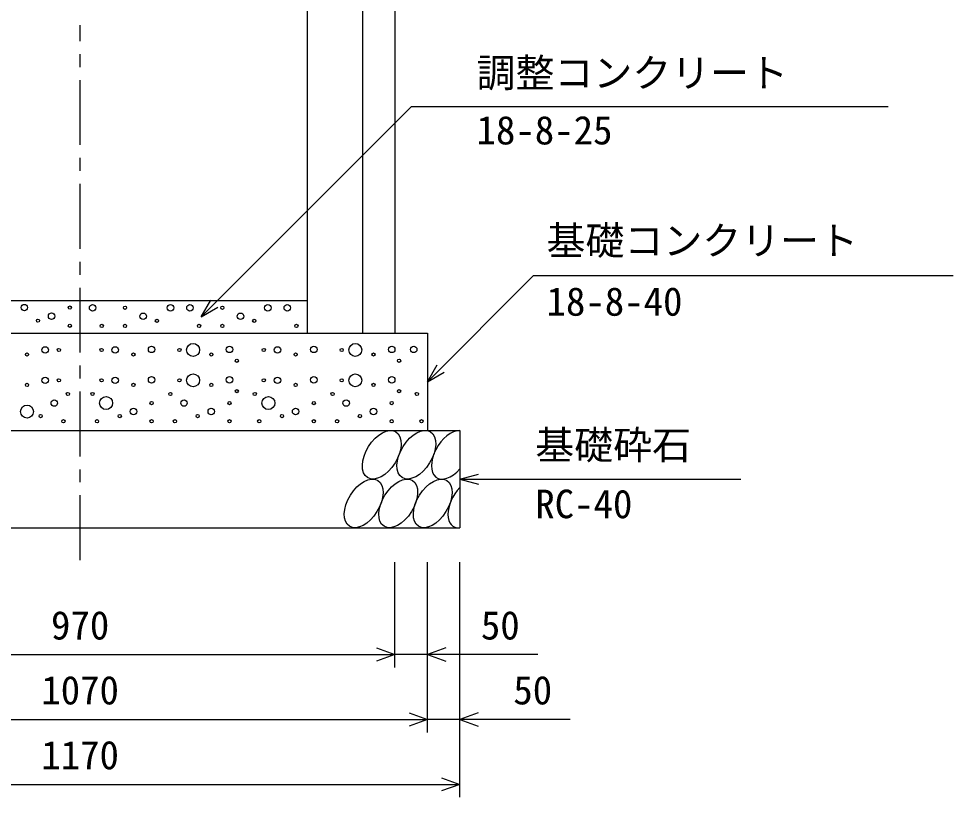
# Model space of a CAD drawing. Units: millimetres, scale not verified. Extents: x -16800 to 16800, y -5940 to 5940.
# Drawn here: x -11223 to -9782, y 815 to 2015 of the extents above; entities that cross this region are included whole.
import ezdxf
from ezdxf.enums import TextEntityAlignment as Align

# ---------------------------------------------------------------- set-up
doc = ezdxf.new("R2010")
doc.units = ezdxf.units.MM
doc.header["$LTSCALE"] = 20
doc.linetypes.add('CHAIN1', pattern=[8, 5, -1, 1, -1])
for name, color, linetype, lineweight in [('0-0_DIM', 7, 'Continuous', 25), ('0-2_HATCH', 6, 'Continuous', 25), ('0-5_OUTLINE', 3, 'Continuous', 25)]:
    doc.layers.add(name, color=color, linetype=linetype, lineweight=lineweight)
doc.styles.add('ＭＳ ゴシック', font='')
doc.styles.get('ＭＳ ゴシック').set_extended_font_data('MS Gothic')

msp = doc.modelspace()

# ---------------------------------------------------------------- linework, layer by layer
at = {"layer": '0-0_DIM', "linetype": 'CHAIN1'}
msp.add_line((-11127.75, 1180.8), (-11127.75, 2005.65), dxfattribs=at)
at = {"layer": '0-0_DIM'}
for p, q in [((-10941.43, 1555.8), (-10616.97, 1880.26)), ((-10616.97, 1880.26), (-9882.61, 1880.26)), ((-10429.1, 1619.45), (-10592.75, 1455.8)), ((-10429.1, 1619.45), (-9782.23, 1619.45)), ((-10941.43, 1555.8), (-10926.43, 1581.78)), ((-10941.43, 1555.8), (-10915.45, 1570.8)), ((-10592.75, 1455.8), (-10577.75, 1481.78)), ((-10592.75, 1455.8), (-10566.77, 1470.8)), ((-10542.75, 1305.8), (-10513.77, 1313.56)), ((-10542.75, 1305.8), (-10109.44, 1305.8)), ((-10542.75, 1305.8), (-10513.77, 1298.03)), ((-10642.75, 1015.28), (-10642.75, 1177.63)), ((-10592.75, 915.28), (-10592.75, 1177.63)), ((-10542.75, 815.28), (-10542.75, 1177.63)), ((-11612.75, 1035.28), (-10642.75, 1035.28)), ((-10422.75, 1035.28), (-10642.75, 1035.28)), ((-11662.75, 935.28), (-10592.75, 935.28)), ((-10372.75, 935.28), (-10592.75, 935.28)), ((-11712.75, 835.28), (-10542.75, 835.28))]:
    msp.add_line(p, q, dxfattribs=at)
for points in [[(-10670.94, 1045.54), (-10642.75, 1035.28), (-10670.94, 1025.02)], [(-10564.56, 1045.54), (-10592.75, 1035.28), (-10564.56, 1025.02)], [(-10620.94, 945.54), (-10592.75, 935.28), (-10620.94, 925.02)], [(-10514.56, 945.54), (-10542.75, 935.28), (-10514.56, 925.02)], [(-10570.94, 845.54), (-10542.75, 835.28), (-10570.94, 825.02)]]:
    msp.add_lwpolyline(points, dxfattribs=at)
at = {"layer": '0-2_HATCH'}
for centre, radius in [((-11213.88, 1570.11), 5), ((-11143.78, 1570.11), 2.5), ((-11108.62, 1569.83), 5), ((-11058.71, 1569.83), 2.5), ((-10988.62, 1569.83), 5), ((-10958.62, 1569.83), 5), ((-10908.71, 1569.83), 2.5), ((-10838.62, 1569.83), 5), ((-10808.62, 1569.83), 5), ((-11171.82, 1556.98), 5), ((-11030.67, 1556.7), 5), ((-10880.67, 1556.7), 5), ((-11192.85, 1549.97), 2.5), ((-11143.78, 1542.1), 2.5), ((-11094.6, 1541.81), 2.5), ((-11058.71, 1541.81), 2.5), ((-11009.64, 1549.69), 2.5), ((-10944.6, 1541.81), 2.5), ((-10908.71, 1541.81), 2.5), ((-10859.64, 1549.69), 2.5), ((-10794.6, 1541.81), 2.5), ((-10953.79, 1504.78), 10), ((-10703.79, 1504.78), 10), ((-11209.75, 1497.77), 2.5), ((-11181.71, 1504.78), 5), ((-11160.68, 1504.78), 2.5), ((-11094.82, 1504.78), 2.5), ((-11073.79, 1504.78), 5), ((-11045.76, 1497.77), 2.5), ((-11017.72, 1505.65), 5), ((-10974.82, 1504.78), 2.5), ((-10925.76, 1497.77), 2.5), ((-10897.72, 1505.65), 5), ((-10844.82, 1504.78), 2.5), ((-10823.79, 1504.78), 5), ((-10795.76, 1497.77), 2.5), ((-10767.72, 1505.65), 5), ((-10724.82, 1504.78), 2.5), ((-10675.76, 1497.77), 2.5), ((-10647.72, 1505.65), 5), ((-10613.85, 1505.65), 5), ((-10886.38, 1488.08), 2.5), ((-10636.38, 1488.08), 2.5), ((-11181.71, 1457.98), 5), ((-11160.68, 1457.98), 2.5), ((-11094.82, 1457.98), 2.5), ((-11073.79, 1457.98), 5), ((-11017.72, 1458.85), 5), ((-10974.82, 1457.98), 2.5), ((-10953.79, 1457.98), 10), ((-10897.72, 1458.85), 5), ((-10844.82, 1457.98), 2.5), ((-10823.79, 1457.98), 5), ((-10767.72, 1458.85), 5), ((-10724.82, 1457.98), 2.5), ((-10703.79, 1457.98), 10), ((-10647.72, 1458.85), 5), ((-11209.75, 1450.97), 2.5), ((-11045.76, 1450.97), 2.5), ((-10925.76, 1450.97), 2.5), ((-10886.38, 1441.28), 2.5), ((-10795.76, 1450.97), 2.5), ((-10675.76, 1450.97), 2.5), ((-10636.38, 1441.28), 2.5), ((-11167.69, 1422.96), 5), ((-11146.66, 1436.96), 2.5), ((-11108.84, 1436.96), 2.5), ((-11087.81, 1422.96), 10), ((-10988.84, 1436.96), 2.5), ((-10967.81, 1422.96), 5), ((-10858.84, 1436.96), 2.5), ((-10837.81, 1422.96), 10), ((-10738.84, 1436.96), 2.5), ((-10717.81, 1422.96), 5), ((-10608.84, 1436.96), 2.5), ((-11209.75, 1409.83), 10), ((-11045.76, 1409.83), 5), ((-11017.72, 1422.96), 2.5), ((-10925.76, 1409.83), 5), ((-10897.72, 1422.96), 2.5), ((-10795.76, 1409.83), 5), ((-10767.72, 1422.96), 2.5), ((-10675.76, 1409.83), 5), ((-10647.72, 1422.96), 2.5), ((-11188.72, 1402.82), 2.5), ((-11153.67, 1394.94), 2.5), ((-11101.83, 1394.94), 2.5), ((-11066.79, 1402.82), 2.5), ((-11017.72, 1394.94), 2.5), ((-10981.83, 1394.94), 2.5), ((-10946.79, 1402.82), 2.5), ((-10897.72, 1394.94), 2.5), ((-10851.83, 1394.94), 2.5), ((-10816.79, 1402.82), 2.5), ((-10767.72, 1394.94), 2.5), ((-10731.83, 1394.94), 2.5), ((-10696.79, 1402.82), 2.5), ((-10647.72, 1394.94), 2.5), ((-10601.83, 1394.94), 2.5)]:
    msp.add_circle(centre, radius, dxfattribs=at)
for centre in [(-10663.03, 1343.28), (-10609.82, 1343.28), (-10690.92, 1268.29), (-10637.71, 1268.29), (-10584.5, 1268.29)]:
    msp.add_ellipse(centre, major_axis=(21.81, 35.31), ratio=0.5792, dxfattribs=at)
for centre, start_param, end_param in [((-10556.61, 1343.28), 0.3357715, 4.4411806), ((-10531.29, 1268.29), 1.2110787, 3.5658734)]:
    msp.add_ellipse(centre, major_axis=(21.81, 35.31), ratio=0.5792, start_param=start_param, end_param=end_param, dxfattribs=at)
at = {"layer": '0-5_OUTLINE'}
for p, q in [((-10642.75, 2500.8), (-10642.75, 1530.8)), ((-10692.75, 2260.8), (-10692.75, 1530.8)), ((-10777.75, 2180.8), (-10777.75, 1530.8)), ((-11477.75, 1580.8), (-10777.75, 1580.8)), ((-11662.75, 1530.8), (-10592.75, 1530.8)), ((-10777.75, 1530.8), (-10642.75, 1530.8)), ((-10592.75, 1530.8), (-10592.75, 1380.8)), ((-11712.75, 1380.8), (-10542.75, 1380.8)), ((-10542.75, 1380.8), (-10542.75, 1230.8))]:
    msp.add_line(p, q, dxfattribs=at)
msp.add_lwpolyline([(-11712.75, 1380.8), (-11712.75, 1230.8), (-10542.75, 1230.8)], dxfattribs=at)

# ---------------------------------------------------------------- texts
at = {"layer": '0-0_DIM', "style": 'ＭＳ ゴシック'}
for s, p in [('調整コンクリート', (-10516.97, 1896.69)), ('18-8-25', (-10516.97, 1808.41)), ('基礎コンクリート', (-10409.1, 1638.19)), ('18-8-40', (-10409.1, 1544.37)), ('基礎砕石', (-10426.43, 1322.97)), ('RC-40', (-10426.43, 1232.28)), ('970', (-11172.75, 1045.28)), ('50', (-10510.31, 1045.28)), ('1070', (-11187.75, 945.28)), ('50', (-10460.31, 945.28)), ('1170', (-11187.75, 845.28))]:
    msp.add_text(s, height=43.99, dxfattribs=at).set_placement(p, align=Align.BOTTOM_LEFT)

doc.saveas('drawing.dxf')
